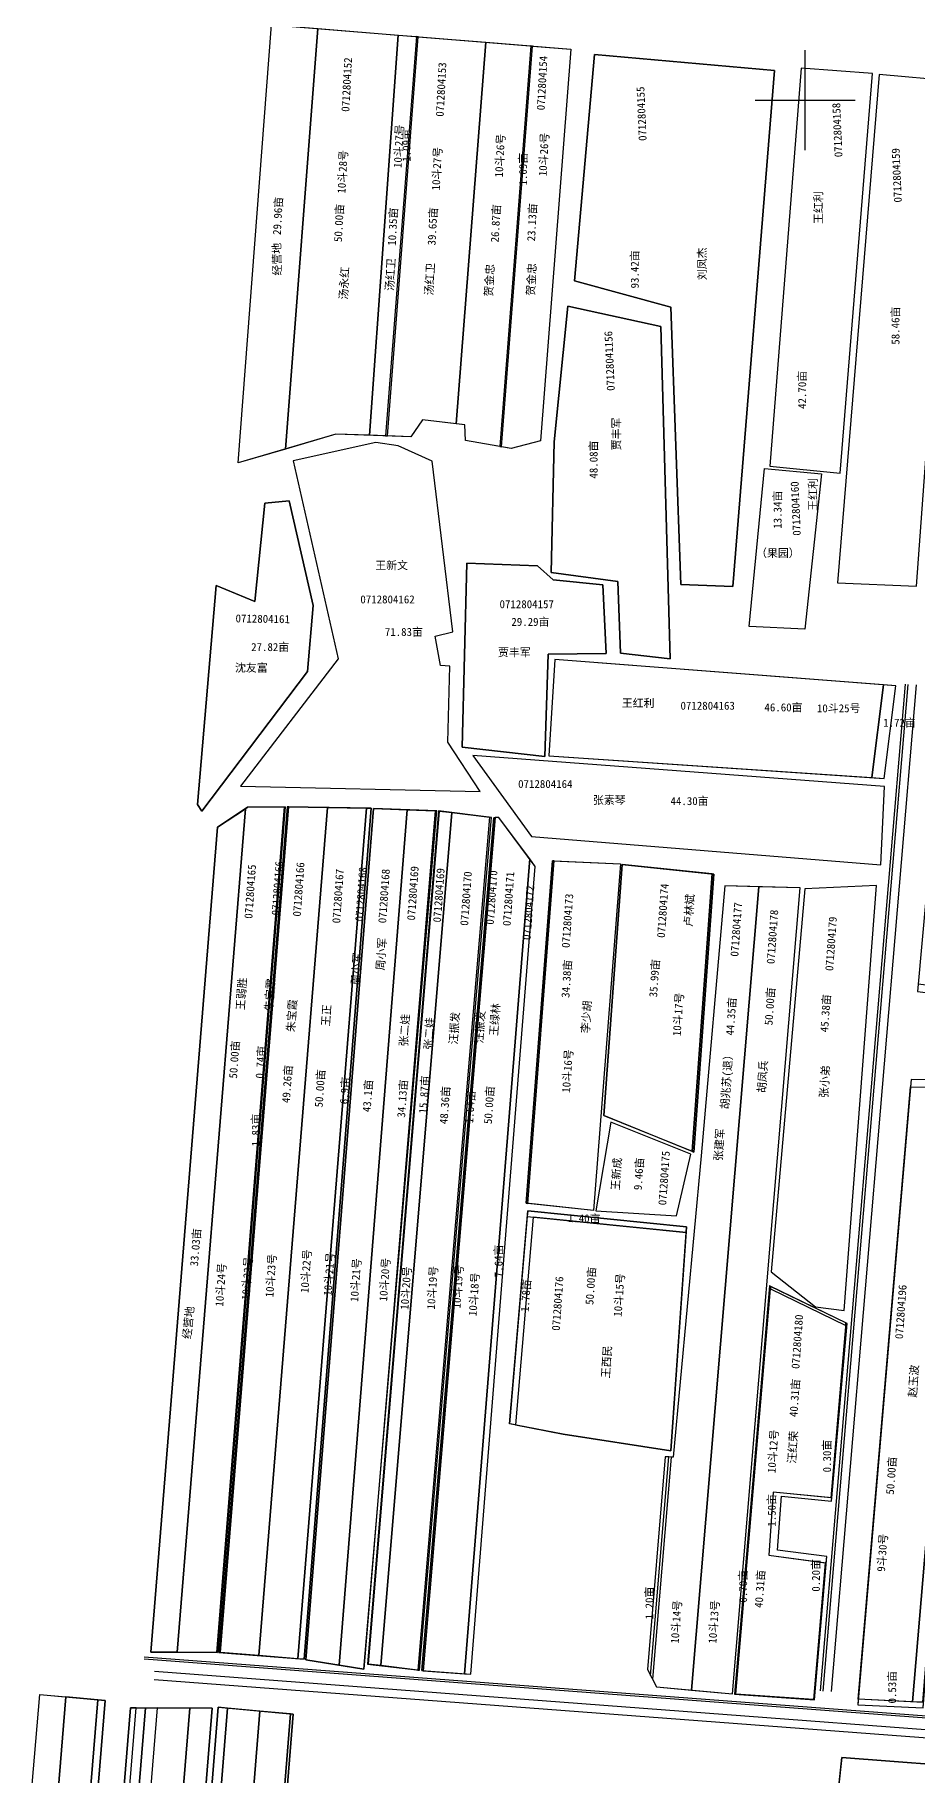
# Model space of a CAD drawing. Extents: x 548008 to 28551814, y 4990738 to 4997387.
# Drawn here: x 549229 to 550112, y 4992325 to 4994065 of the extents above; entities that cross this region are included whole.
import ezdxf
from ezdxf.enums import TextEntityAlignment as Align

# ---------------------------------------------------------------- set-up
doc = ezdxf.new("R2010")
doc.units = 0
doc.header["$LTSCALE"] = 10
for name, color, linetype in [('2021新职工', 3, 'CONTINUOUS'), ('2022年', 3, 'CONTINUOUS'), ('3.23分地', 7, 'CONTINUOUS'), ('TK', 7, 'CONTINUOUS'), ('出水桩', 5, 'CONTINUOUS'), ('地块名称', 6, 'CONTINUOUS'), ('地籍号', 7, 'CONTINUOUS'), ('开荒地', 6, 'CONTINUOUS'), ('扣减面积', 3, 'CONTINUOUS'), ('权利人', 10, 'CONTINUOUS'), ('林带', 3, 'CONTINUOUS'), ('油田占地', 4, 'CONTINUOUS'), ('测地框', 1, 'CONTINUOUS'), ('经营地', 5, 'CONTINUOUS'), ('经营地面积', 5, 'CONTINUOUS'), ('路', 4, 'CONTINUOUS'), ('身份地块', 1, 'CONTINUOUS'), ('身份地面积', 1, 'CONTINUOUS')]:
    doc.layers.add(name, color=color, linetype=linetype)
doc.styles.add('宋体', font='')
doc.styles.get('宋体').set_extended_font_data('SimSun')

msp = doc.modelspace()

# ---------------------------------------------------------------- linework, layer by layer
at = {"layer": '2021新职工', "color": 1, "linetype": 'Continuous', "flags": 128}
for points in [[(549724.3, 4993241.4), (549693.3, 4993282.8), (549689.6, 4993282.6), (549617.6, 4992429.6), (549659.1, 4992426.5)], [(549485, 4992386.5), (549454.2, 4992389.3), (549371.8, 4991362.3), (549402.2, 4991358.4)]]:
    msp.add_lwpolyline(points, close=True, dxfattribs=at)
at = {"layer": '2022年', "color": 4, "linetype": 'Continuous', "flags": 128}
for points in [[(550159.4, 4993012.5), (550163.5, 4993012.5), (550170.7, 4993108.8), (550121.6, 4993115.1), (550129.5, 4993208.1), (550182.7, 4993207), (550117.5, 4992398), (550107.5, 4992398.4)], [(550105.4, 4993013.4), (550159.4, 4993012.5), (550107.5, 4992398.4), (550053, 4992401)]]:
    msp.add_lwpolyline(points, close=True, dxfattribs=at)
at = {"layer": '3.23分地', "color": 1, "linetype": 'Continuous', "flags": 128}
for points in [[(549561, 4993292.2), (549565.6, 4993292.1), (549498.5, 4992441), (549492.2, 4992441.5)], [(549748.6, 4993239.3), (549815.3, 4993236.4), (549788, 4992889.9), (549722.3, 4992896.9)], [(549953.7, 4993213.5), (549919.4, 4993214.5), (549896, 4992944.3), (549867.9, 4992643.2), (549865.8, 4992643.3), (549847.2, 4992421.3), (549851.3, 4992413.6), (549886.2, 4992410.3)], [(549880.9, 4992867.7), (549727.7, 4992883.2), (549710, 4992675.3), (549757.9, 4992666), (549865.5, 4992649.6)]]:
    msp.add_lwpolyline(points, close=True, dxfattribs=at)
at = {"layer": '3.23分地', "color": 1, "linetype": 'Continuous', "elevation": 281.2, "flags": 128}
msp.add_lwpolyline([(549568, 4993291.7), (549601.6, 4993290.5), (549533.6, 4992435.2), (549500.4, 4992440.5)], close=True, dxfattribs=at)
at = {"layer": 'TK', "linetype": 'Continuous'}
for p, q in [((550000, 4993950), (550000, 4994050)), ((549950, 4994000), (550050, 4994000))]:
    msp.add_line(p, q, dxfattribs=at)
at = {"layer": '出水桩', "color": 2, "linetype": 'Continuous', "flags": 128}
for points in [[(549612.8, 4994063.5), (549611, 4994063.6), (549580, 4993664.3), (549581.8, 4993664.3)], [(549727.1, 4994054.2), (549725.4, 4994054.3), (549694.3, 4993653.7), (549696, 4993653.4)], [(549483.1, 4993293.4), (549481.6, 4993293.4), (549413.3, 4992447.8), (549414.7, 4992447.7)], [(549631.3, 4993289.5), (549629.7, 4993289.5), (549558.2, 4992431.3), (549558.4, 4992431.2)], [(549634, 4993289.2), (549633.1, 4993289.3), (549562.1, 4992436.3), (549563, 4992436.2)], [(549686.1, 4993282.9), (549684.2, 4993283.1), (549612.2, 4992430.3), (549614.1, 4992430.1)], [(549748.6, 4993239.3), (549747.1, 4993239.3), (549720.9, 4992897.1), (549722.3, 4992896.9)], [(549908.6, 4993226.1), (549906.8, 4993226.3), (549886.8, 4992949), (549888.6, 4992948.2)], [(549965.3, 4992813.9), (549964.2, 4992814.5), (549929.3, 4992406.2), (549930.5, 4992406.1)], [(549965.3, 4992813.9), (549965.1, 4992811.3), (550040.6, 4992774.7), (550040.8, 4992777.3)], [(550042, 4992776.7), (550040.8, 4992777.3), (550025.7, 4992602.5), (550026.7, 4992602.4)], [(549863.6, 4992643.4), (549859.9, 4992643.6), (549842.1, 4992430.9), (549845.3, 4992424.9)], [(550021, 4992537.4), (550020, 4992537.5), (550008.4, 4992400.7), (550009.4, 4992400.6)], [(549487.4, 4992386.3), (549485, 4992386.5), (549402.2, 4991358.4), (549404.7, 4991358)]]:
    msp.add_lwpolyline(points, close=True, dxfattribs=at)
at = {"layer": '开荒地', "color": 6, "linetype": 'Continuous', "flags": 128}
for points in [[(549969.1, 4994029.6), (549789, 4994045.6), (549769, 4993819.5), (549865.5, 4993793.1), (549875.6, 4993515.9), (549927.5, 4993513.6)], [(550067.2, 4994026.6), (549995.9, 4994032.2), (549964.5, 4993634), (550035, 4993626.9)], [(550148.3, 4994018.9), (550074, 4994025.8), (550032.4, 4993517.4), (550111.2, 4993514.2)], [(549855.4, 4993773.7), (549762.3, 4993794), (549748.6, 4993658.4), (549745.6, 4993527.9), (549812.5, 4993518.7), (549815.1, 4993447.1), (549864.7, 4993441.3)], [(549647.3, 4993468.4), (549626.6, 4993639.2), (549592.8, 4993654.3), (549570.3, 4993657.8), (549487.5, 4993639.4), (549532.5, 4993441.5), (549434.7, 4993314.2), (549674.6, 4993308.8), (549642.3, 4993358.2), (549644.2, 4993434), (549635.1, 4993434.8), (549629.8, 4993464.1)], [(549507.6, 4993494.7), (549483.6, 4993599.5), (549459.1, 4993597.2), (549449.1, 4993498.8), (549410.6, 4993514.6), (549391.9, 4993295.6), (549396.3, 4993289.2), (549501.9, 4993428.6)], [(549797.3, 4993515.3), (549747.6, 4993520.3), (549732.1, 4993534.5), (549661.5, 4993537.1), (549656.7, 4993353.1), (549739.5, 4993343.8), (549742.9, 4993446.1), (549800.7, 4993446.6)], [(550079.2, 4993313.6), (549667.2, 4993344.8), (549726.1, 4993263.6), (550075.6, 4993235.5)], [(549885.6, 4992946.1), (549805.6, 4992978.2), (549790.4, 4992889.6), (549871.1, 4992884.5)]]:
    msp.add_lwpolyline(points, close=True, dxfattribs=at)
at = {"layer": '开荒地', "color": 6, "linetype": 'Continuous', "elevation": 280.8, "flags": 128}
msp.add_lwpolyline([(549999.5, 4993471.1), (549943.8, 4993473.9), (549959.3, 4993631.6), (550016.4, 4993626.3)], close=True, dxfattribs=at)
at = {"layer": '林带', "color": 3, "linetype": 'Continuous', "flags": 128}
for points in [[(549729.9, 4993233.8), (549724.3, 4993241.4), (549659.1, 4992426.5), (549665.3, 4992426.1)], [(549299.5, 4992399.9), (549292.2, 4992400.5), (549207.7, 4991367.4), (549215, 4991366.8)], [(549330.3, 4992392.5), (549324.7, 4992392.5), (549241.5, 4991370.4), (549246.9, 4991369.8)]]:
    msp.add_lwpolyline(points, close=True, dxfattribs=at)
at = {"layer": '油田占地', "color": 4, "linetype": 'Continuous', "flags": 128}
for points in [[(550170.7, 4993108.8), (550113.1, 4993116.2), (550112.4, 4993108.9), (550168.4, 4993101.7), (550162.3, 4993019.9), (550106.1, 4993020.8), (550105.4, 4993013.4), (550163.5, 4993012.5)], [(549972.3, 4992550.2), (549976.1, 4992604.1), (550026.4, 4992599.3), (550026.7, 4992602.4), (549967.9, 4992608), (549963.5, 4992545), (550021, 4992537.4), (550021.5, 4992543.7)]]:
    msp.add_lwpolyline(points, close=True, dxfattribs=at)
at = {"layer": '测地框', "color": 0, "linetype": 'Continuous', "flags": 128}
for points, elevation in [([(549735.2, 4993659.3), (549705.6, 4993651.7), (549659.9, 4993659.7), (549659.3, 4993675.4), (549616.9, 4993680.4), (549605.4, 4993663.5), (549530.2, 4993666.1), (549432.5, 4993637.3), (549465.9, 4994075.5), (549765.6, 4994051.1)], 280.9), ([(549789, 4994045.6), (549969.1, 4994029.6), (549927.5, 4993513.6), (549875.6, 4993515.9), (549865.5, 4993793.1), (549769, 4993819.5)], 280.4), ([(549964.5, 4993634), (550035, 4993626.9), (550067.2, 4994026.6), (549995.9, 4994032.2)], 280.8), ([(550032.4, 4993517.4), (550111.2, 4993514.2), (550148.3, 4994018.9), (550074, 4994025.8)], 281), ([(549815.1, 4993447.1), (549812.5, 4993518.7), (549745.6, 4993527.9), (549748.6, 4993658.4), (549762.3, 4993794), (549855.4, 4993773.7), (549864.7, 4993441.3)], 280.7), ([(549626.6, 4993639.2), (549592.8, 4993654.3), (549570.3, 4993657.8), (549487.5, 4993639.4), (549532.5, 4993441.5), (549434.7, 4993314.2), (549674.6, 4993308.8), (549642.3, 4993358.2), (549644.2, 4993434), (549635.1, 4993434.8), (549629.8, 4993464.1), (549647.3, 4993468.4)], 280.6), ([(549483.6, 4993599.5), (549507.6, 4993494.7), (549501.9, 4993428.6), (549396.3, 4993289.2), (549391.9, 4993295.6), (549410.6, 4993514.6), (549449.1, 4993498.8), (549459.1, 4993597.2)], 280.7), ([(549739.5, 4993343.8), (549656.7, 4993353.1), (549661.5, 4993537.1), (549732.1, 4993534.5), (549747.6, 4993520.3), (549797.3, 4993515.3), (549800.7, 4993446.6), (549742.9, 4993446.1)], 280.9), ([(550079, 4993321.8), (550090.7, 4993414.5), (549749.4, 4993440.8), (549743.3, 4993344.5)], 280.9), ([(550075.6, 4993235.5), (550079.2, 4993313.6), (549667.2, 4993344.8), (549726.1, 4993263.6)], 281), ([(549345.1, 4992448.3), (549411.9, 4992447.9), (549479.6, 4993293.5), (549441.9, 4993293), (549411.8, 4993273.2)], 281), ([(549413.3, 4992447.8), (549498.5, 4992441), (549565.6, 4993292.1), (549481.6, 4993293.4)], 281.1), ([(549500.4, 4992440.5), (549558.4, 4992431.2), (549631.3, 4993289.5), (549568, 4993291.7)], 281.2), ([(549562.1, 4992436.3), (549614.1, 4992430.1), (549686.1, 4993282.9), (549633.1, 4993289.3)], 281.1), ([(549616.3, 4992429.7), (549665.3, 4992426.1), (549729.9, 4993233.8), (549693.3, 4993282.8), (549688.3, 4993282.5)], 281.2), ([(549747.1, 4993239.3), (549815.3, 4993236.4), (549788, 4992889.9), (549720.9, 4992897.1)], 281), ([(549888.6, 4992948.2), (549798.3, 4992984.9), (549816.9, 4993235.9), (549908.6, 4993226.1)], 281), ([(549842.1, 4992430.9), (549851.3, 4992413.6), (549927.3, 4992406.5), (549995, 4993212.3), (549919.4, 4993214.5), (549896, 4992944.3), (549867.9, 4992643.2), (549859.9, 4992643.6)], 281.3), ([(549966, 4992828.6), (550010.2, 4992793.6), (550039.1, 4992789.7), (550071.3, 4993214.8), (549999.5, 4993211.5)], 281.1), ([(550183.7, 4993207), (550121.3, 4993208.3), (550112.4, 4993108.9), (550168.4, 4993101.7), (550162.3, 4993019.9), (550106.1, 4993020.8), (550052.5, 4992395.6), (550118, 4992392.5)], 281.1), ([(549790.4, 4992889.6), (549871.1, 4992884.5), (549885.6, 4992946.1), (549805.6, 4992978.2)], 281), ([(549722.3, 4992889.6), (549881.3, 4992873.5), (549865.5, 4992649.6), (549757.9, 4992666), (549704.2, 4992676.4)], 281.1), ([(549929.3, 4992406.2), (550009.4, 4992400.6), (550021.5, 4992543.7), (549972.3, 4992550.2), (549976.1, 4992604.1), (550026.4, 4992599.3), (550042, 4992776.7), (549964.2, 4992814.5)], 281.2), ([(549215, 4991366.8), (549145.5, 4991372.5), (549234, 4992405.8), (549299.5, 4992399.9)], 281.3), ([(549323.5, 4991362.5), (549241.5, 4991370.4), (549324.7, 4992392.5), (549406.6, 4992392.1)], 281.6), ([(549404.7, 4991358), (549330.3, 4991367.6), (549412.5, 4992393), (549487.4, 4992386.3)], 281.5), ([(550031.5, 4992295), (550036.8, 4992342.8), (550700.5, 4992292.2), (550697.7, 4992240.2)], 281.7)]:
    msp.add_lwpolyline(points, close=True, dxfattribs=dict(at, elevation=elevation))
for points, elevation in [([(550015.2, 4992409.6), (550100.2, 4993416)], 281.9), ([(550018.1, 4992409.3), (550103.1, 4993415.8)], 281.8), ([(550026.3, 4992408.9), (550111.2, 4993415.4)], 282.1), ([(550705.1, 4992338), (549338.4, 4992441.2)], 284.7), ([(550705.2, 4992340.1), (549338.5, 4992443.3)], 284.4), ([(550715.3, 4992317.5), (549348.6, 4992420.6)], 283.2), ([(550715.6, 4992325.5), (549348.9, 4992428.7)], 282.3)]:
    msp.add_lwpolyline(points, dxfattribs=dict(at, elevation=elevation))
at = {"layer": '经营地', "color": 5, "linetype": 'Continuous', "flags": 128}
for points, elevation in [([(549465.9, 4994075.5), (549512.4, 4994071.7), (549479.8, 4993651.2), (549432.5, 4993637.3)], 280.9), ([(549411.8, 4993273.2), (549439.7, 4993291.5), (549371.5, 4992448.1), (549345.1, 4992448.3)], 281)]:
    msp.add_lwpolyline(points, close=True, dxfattribs=dict(at, elevation=elevation))
for points in [[(549722, 4992883.8), (549727.7, 4992883.2), (549710, 4992675.3), (549704.4, 4992676.4)], [(549330.3, 4992392.5), (549339.9, 4992392.5), (549256.5, 4991368.9), (549246.9, 4991369.8)]]:
    msp.add_lwpolyline(points, close=True, dxfattribs=at)
at = {"layer": '路', "color": 4, "linetype": 'Continuous', "flags": 128}
for points in [[(550090.7, 4993414.5), (550078.4, 4993415.5), (550066.7, 4993322.6), (550079, 4993321.8)], [(549722.3, 4992889.6), (549721.8, 4992883.8), (549880.9, 4992867.7), (549881.3, 4992873.5)], [(550118.5, 4992397.9), (550053, 4992401), (550052.5, 4992395.6), (550118, 4992392.5)]]:
    msp.add_lwpolyline(points, close=True, dxfattribs=at)
at = {"layer": '身份地块', "color": 1, "linetype": 'Continuous', "flags": 128}
for points in [[(549512.4, 4994071.7), (549592.7, 4994065.1), (549563.8, 4993664.9), (549530.2, 4993666.1), (549479.8, 4993651.2)], [(549592.7, 4994065.1), (549611, 4994063.6), (549580, 4993664.3), (549563.8, 4993664.9)], [(549612.8, 4994063.5), (549725.4, 4994054.3), (549694.3, 4993653.7), (549659.9, 4993659.7), (549659.3, 4993675.4), (549616.9, 4993680.4), (549605.4, 4993663.5), (549581.8, 4993664.3)], [(549612.8, 4994063.5), (549725.4, 4994054.3), (549694.3, 4993653.7), (549659.9, 4993659.7), (549659.3, 4993675.4), (549616.9, 4993680.4), (549605.4, 4993663.5), (549581.8, 4993664.3)], [(549612.8, 4994063.5), (549680.4, 4994058), (549650.8, 4993676.4), (549616.9, 4993680.4), (549605.4, 4993663.5), (549581.8, 4993664.3)], [(549680.4, 4994058), (549725.4, 4994054.3), (549694.3, 4993653.7), (549659.9, 4993659.7), (549659.3, 4993675.4), (549650.8, 4993676.4)], [(549727.1, 4994054.2), (549765.6, 4994051.1), (549735.2, 4993659.3), (549705.6, 4993651.7), (549696, 4993653.4)], [(550078.4, 4993415.5), (549749.4, 4993440.8), (549743.3, 4993344.5), (550066.7, 4993322.6)], [(549483.1, 4993293.4), (549521.8, 4993292.8), (549453.3, 4992444.7), (549414.7, 4992447.7)], [(549521.8, 4993292.8), (549561, 4993292.2), (549492.2, 4992441.5), (549453.3, 4992444.7)], [(549634, 4993289.2), (549646.3, 4993287.7), (549575.3, 4992434.7), (549563, 4992436.2)], [(549646.3, 4993287.7), (549684.2, 4993283.1), (549612.2, 4992430.3), (549575.3, 4992434.7)], [(549906.8, 4993226.3), (549816.9, 4993235.9), (549798.3, 4992984.9), (549886.8, 4992949)], [(549995, 4993212.3), (549953.7, 4993213.5), (549886.2, 4992410.3), (549927.3, 4992406.5)], [(550071.3, 4993214.8), (549999.5, 4993211.5), (549966, 4992828.6), (550010.2, 4992793.6), (550039.1, 4992789.7)], [(549965.1, 4992811.3), (550040.6, 4992774.7), (550025.7, 4992602.5), (549967.9, 4992608), (549963.5, 4992545), (550020, 4992537.5), (550008.4, 4992400.7), (549930.5, 4992406.1)], [(549260.2, 4992403.4), (549175.7, 4991370), (549145.5, 4991372.5), (549234, 4992405.8)], [(549292.2, 4992400.5), (549260.2, 4992403.4), (549175.7, 4991370), (549207.7, 4991367.4)], [(549292.2, 4992400.5), (549207.7, 4991367.4), (549175.7, 4991370), (549260.2, 4992403.4)], [(549268.1, 4991367.8), (549256.5, 4991368.9), (549339.9, 4992392.5), (549351.6, 4992392.4)], [(549384.1, 4992392.2), (549351.6, 4992392.4), (549268.1, 4991367.8), (549291, 4991365.6), (549300.4, 4991364.7)], [(549406.6, 4992392.1), (549384.1, 4992392.2), (549300.4, 4991364.7), (549323.5, 4991362.5)], [(549422, 4992392.2), (549412.5, 4992393), (549330.3, 4991367.6), (549334.2, 4991367.1), (549339.6, 4991366.4)], [(549454.2, 4992389.3), (549422, 4992392.2), (549339.6, 4991366.4), (549366.3, 4991363), (549369.9, 4991362.5), (549371.8, 4991362.3)]]:
    msp.add_lwpolyline(points, close=True, dxfattribs=at)
for points, elevation in [([(549441.9, 4993293), (549479, 4993293.5), (549411.3, 4992447.9), (549345.1, 4992448.3), (549411.8, 4993273.2)], 281), ([(549441.9, 4993293), (549479, 4993293.5), (549411.3, 4992447.9), (549371.5, 4992448.1), (549439.7, 4993291.5), (549441.9, 4993293)], 281), ([(549479, 4993293.5), (549479.6, 4993293.5), (549411.9, 4992447.9), (549411.3, 4992447.9)], 281), ([(549601.6, 4993290.5), (549629.7, 4993289.5), (549558.2, 4992431.3), (549533.6, 4992435.2)], 281.2), ([(549688.3, 4993282.5), (549689.6, 4993282.6), (549617.6, 4992429.6), (549616.3, 4992429.7)], 281.2), ([(550036.8, 4992342.8), (550033.4, 4992312.5), (550693.4, 4992262.2), (550695.7, 4992292.6)], 281.7)]:
    msp.add_lwpolyline(points, close=True, dxfattribs=dict(at, elevation=elevation))

# ---------------------------------------------------------------- texts
at = {"layer": '2021新职工', "color": 1, "linetype": 'Continuous', "style": '宋体'}
msp.add_text('王绿林', height=8, rotation=86, dxfattribs=at).set_placement((549689.1, 4993080.8), align=Align.MIDDLE)
msp.add_text('50.00亩', height=8, rotation=86, dxfattribs=at).set_placement((549686.3, 4992976))
at = {"layer": '2022年', "color": 4, "linetype": 'Continuous', "style": '宋体'}
msp.add_text('赵玉波', height=8, rotation=86, dxfattribs=at).set_placement((550108.1, 4992719.2), align=Align.MIDDLE)
at = {"layer": '3.23分地', "color": 1, "linetype": 'Continuous', "style": '宋体'}
for s, p in [('周小军', (549575.6, 4993146.2)), ('周小军', (549550.8, 4993131.4)), ('李少胡', (549780.7, 4993083.4)), ('张建军', (549913.7, 4992955.6)), ('王西民', (549801.3, 4992738.4))]:
    msp.add_text(s, height=8, rotation=86, dxfattribs=at).set_placement(p, align=Align.MIDDLE)
at = {"layer": '地块名称', "color": 1, "linetype": 'Continuous', "style": '宋体'}
for s, rotation, p in [('10斗27号', 87, (549592.9, 4993954)), ('10斗27号', 87, (549631.1, 4993931.6)), ('10斗26号', 87, (549694.2, 4993944.6)), ('10斗26号', 87, (549738.1, 4993945.8)), ('10斗28号', 87, (549536.7, 4993928.4)), ('10斗17号', 86, (549872.6, 4993085.9)), ('10斗16号', 86, (549761.8, 4993029.3)), ('10斗24号', 86, (549414.8, 4992815.5)), ('10斗23号', 86, (549441.2, 4992822, 281.1)), ('10斗23号', 86, (549465, 4992824.7, 281.1)), ('10斗22号', 86, (549500.1, 4992829.1)), ('10斗21号', 86, (549523.3, 4992826.3)), ('10斗21号', 86, (549549.8, 4992820.2)), ('10斗20号', 86, (549578.8, 4992820.7)), ('10斗20号', 86, (549600.1, 4992812.3)), ('10斗19号', 86, (549626.6, 4992812.6)), ('10斗19号', 86, (549652.2, 4992813.7)), ('10斗18号', 86, (549668.3, 4992806, 281.2)), ('10斗15号', 86, (549813.5, 4992805.3)), ('10斗12号', 86, (549967.5, 4992649)), ('9斗30号', 86, (550076.9, 4992547.6)), ('10斗14号', 86, (549870.6, 4992478.5)), ('10斗13号', 86, (549908.3, 4992478.5))]:
    msp.add_text(s, height=8, rotation=rotation, dxfattribs=at).set_placement(p, align=Align.MIDDLE)
msp.add_text('10斗25号', height=8, dxfattribs=at).set_placement((550033.5, 4993392.2), align=Align.MIDDLE)
at = {"layer": '地籍号', "color": 1, "linetype": 'Continuous', "style": '宋体'}
for s, rotation, p in [('0712804152', 87, (549541.2, 4994015.6)), ('0712804153', 87, (549635.6, 4994010.7)), ('0712804154', 87, (549736.7, 4994017.1)), ('0712804155', 92.4398, (549836.2, 4993986.5)), ('0712804158', 92.4398, (550032.2, 4993970.2)), ('0712804159', 92.4398, (550091.6, 4993924.9)), ('07128041156', 92.4398, (549804.2, 4993739.3)), ('0712804160', 92.4398, (549990.5, 4993591.7)), ('0712804161', 359.0825, (549457.1, 4993481.4)), ('0712804166', 86, (549471.8, 4993212, 281)), ('0712804166', 86, (549493.1, 4993210.9)), ('0712804165', 86, (549444.6, 4993208.7)), ('0712804167', 86, (549532.5, 4993204.1)), ('0712804168', 86, (549555.5, 4993206)), ('0712804168', 86, (549578.5, 4993204.2)), ('0712804169', 86, (549607.4, 4993207)), ('0712804169', 86, (549633.4, 4993205)), ('0712804170', 86, (549660.6, 4993201.7)), ('0712804170', 86, (549686.2, 4993202.8)), ('0712804171', 86, (549703.1, 4993201.4)), ('0712804172', 86, (549723.1, 4993187.5)), ('0712804173', 86, (549762.1, 4993179.5)), ('0712804174', 86, (549857.5, 4993189.6)), ('0712804177', 86, (549931, 4993170.8)), ('0712804178', 86, (549967.2, 4993163.4)), ('0712804179', 86, (550025.9, 4993156.5)), ('0712804175', 86, (549858.8, 4992922.2)), ('0712804176', 86, (549752.3, 4992796.7)), ('0712804196', 86, (550095.7, 4992788.4)), ('0712804180', 86, (549992.1, 4992758.6))]:
    msp.add_text(s, height=8, rotation=rotation, dxfattribs=at).set_placement(p, align=Align.MIDDLE)
for s, p in [('0712804162', (549582, 4993500.8)), ('0712804157', (549721.3, 4993496)), ('0712804163', (549902.4, 4993394.5)), ('0712804164', (549739.9, 4993316.2))]:
    msp.add_text(s, height=8, dxfattribs=at).set_placement(p, align=Align.MIDDLE)
at = {"layer": '开荒地', "color": 6, "linetype": 'Continuous', "style": '宋体'}
msp.add_text('44.30亩', height=8, dxfattribs=at).set_placement((549865.2, 4993295.2))
msp.add_text('9.46亩', height=8, rotation=86, dxfattribs=at).set_placement((549836.3, 4992909.9))
at = {"layer": '扣减面积', "color": 3, "linetype": 'Continuous', "style": '宋体'}
for s, rotation, p in [('1.09亩', 90, (549605, 4993938.5)), ('1.09亩', 90, (549721.6, 4993914.7)), ('1.83亩', 90, (549454.2, 4992953.9, 281.1)), ('1.40亩', 358.8829, (549762.4, 4992878.2)), ('7.64亩', 90, (549697.1, 4992823)), ('0.30亩', 90, (550025.8, 4992627.9, 281.2)), ('1.50亩', 90, (549970.5, 4992573.6)), ('0.20亩', 90, (550014.7, 4992508.6, 281.2)), ('0.70亩', 90, (549941.8, 4992497.7, 281.2)), ('1.20亩', 90, (549848, 4992481)), ('0.53亩', 90, (550091, 4992396.8))]:
    msp.add_text(s, height=8, rotation=rotation, dxfattribs=at).set_placement(p)
msp.add_text('1.72亩', height=8, dxfattribs=at).set_placement((550078, 4993373.5))
at = {"layer": '权利人', "color": 1, "linetype": 'Continuous', "style": '宋体'}
for s, rotation, p in [('王红利', 90, (550012.9, 4993892.6)), ('刘凤杰', 90, (549896.6, 4993836.4)), ('汤永红', 87, (549538.4, 4993817)), ('汤红卫', 87, (549584.5, 4993825.7)), ('汤红卫', 87, (549624, 4993821.2)), ('贺金忠', 87, (549683.6, 4993820)), ('贺金忠', 87, (549725.6, 4993820.8)), ('贾丰军', 90, (549810.8, 4993666.3)), ('王红利', 90, (550007.5, 4993605.8)), ('卢林斌', 86, (549883.6, 4993189.9)), ('王弱胜', 86, (549435.6, 4993106.5)), ('朱宝霞', 86, (549463.9, 4993105.5)), ('朱宝霞', 86, (549485.8, 4993084.6)), ('王正', 86, (549520.6, 4993085)), ('张二娃', 86, (549598.8, 4993070.1)), ('张二娃', 86, (549623.5, 4993066.8)), ('汪振发', 86, (549648.6, 4993072.2)), ('汪振发', 86, (549674.2, 4993073.3)), ('胡兆苏(退）', 86, (549921.7, 4993021)), ('胡凤兵', 86, (549957.1, 4993023.7)), ('张小弟', 86, (550019.3, 4993018.7)), ('王新成', 86, (549810.8, 4992926.3)), ('汪红荣', 86, (549987.3, 4992653.1))]:
    msp.add_text(s, height=8, rotation=rotation, dxfattribs=at).set_placement(p, align=Align.MIDDLE)
msp.add_text('（果园）', height=8, dxfattribs=at).set_placement((549950.8, 4993543.2, 280.8))
for s, p in [('王新文', (549586.1, 4993535.2)), ('贾丰军', (549708.9, 4993448.2)), ('沈友富', (549445.7, 4993432.8)), ('王红利', (549832.8, 4993397.4)), ('张素琴', (549803.9, 4993300.4))]:
    msp.add_text(s, height=8, dxfattribs=at).set_placement(p, align=Align.MIDDLE)
at = {"layer": '经营地', "color": 5, "linetype": 'Continuous', "style": '宋体'}
for rotation, p in [(91.0953, (549471.1, 4993841)), (84, (549382.5, 4992777.7, 281.7))]:
    msp.add_text('经营地', height=8, rotation=rotation, dxfattribs=at).set_placement(p, align=Align.MIDDLE)
msp.add_text('33.03亩', height=8, rotation=85.0816, dxfattribs=at).set_placement((549392.2, 4992833.6, 281.7))
at = {"layer": '经营地面积', "color": 5, "linetype": 'Continuous', "style": '宋体'}
for s, rotation, p in [('29.96亩', 87, (549475.2, 4993865.1)), ('1.78亩', 86, (549723.2, 4992788.2, 281.2))]:
    msp.add_text(s, height=8, rotation=rotation, dxfattribs=at).set_placement(p)
at = {"layer": '身份地面积', "color": 1, "linetype": 'Continuous', "style": '宋体'}
for s, rotation, p in [('50.00亩', 87, (549536.3, 4993858)), ('10.35亩', 87, (549590.2, 4993854.3)), ('39.65亩', 87, (549630, 4993854.6)), ('26.87亩', 87, (549693.2, 4993857.6)), ('23.13亩', 87, (549729.6, 4993858.7)), ('93.42亩', 90, (549833.4, 4993811.8)), ('58.46亩', 90, (550094.3, 4993755.5)), ('42.70亩', 90, (550000.9, 4993691.3)), ('48.08亩', 90, (549792.2, 4993621.6)), ('13.34亩', 90, (549976.3, 4993571.5)), ('34.38亩', 86, (549763.9, 4993102.2)), ('35.99亩', 86, (549851.7, 4993102.7)), ('44.35亩', 86, (549928.5, 4993064.6)), ('50.00亩', 86, (549967.2, 4993074.7)), ('45.38亩', 86, (550022.9, 4993067.8)), ('50.00亩', 86, (549431.3, 4993021.5)), ('0.74亩', 86, (549457.8, 4993021.5, 281)), ('49.26亩', 86, (549484.2, 4992997)), ('50.00亩', 86, (549517, 4992992.6)), ('6.9亩', 86, (549542.2, 4992995.8)), ('43.1亩', 86, (549565, 4992987.9)), ('34.13亩', 86, (549599.5, 4992982.4)), ('15.87亩', 86, (549621.2, 4992986.5)), ('48.36亩', 86, (549642, 4992975.9)), ('1.64亩', 86, (549667.6, 4992976.9)), ('50.00亩', 86, (549787.9, 4992795.2)), ('40.31亩', 86, (549992.1, 4992683)), ('50.00亩', 86, (550088.7, 4992605.5)), ('40.31亩', 86, (549957.3, 4992492.2))]:
    msp.add_text(s, height=8, rotation=rotation, dxfattribs=at).set_placement(p)
for s, p in [('29.29亩', (549705.9, 4993474.4)), ('71.83亩', (549579.3, 4993464.3)), ('27.82亩', (549445.5, 4993449.2)), ('46.60亩', (549959.2, 4993388.9))]:
    msp.add_text(s, height=8, dxfattribs=at).set_placement(p)

doc.saveas('drawing.dxf')
